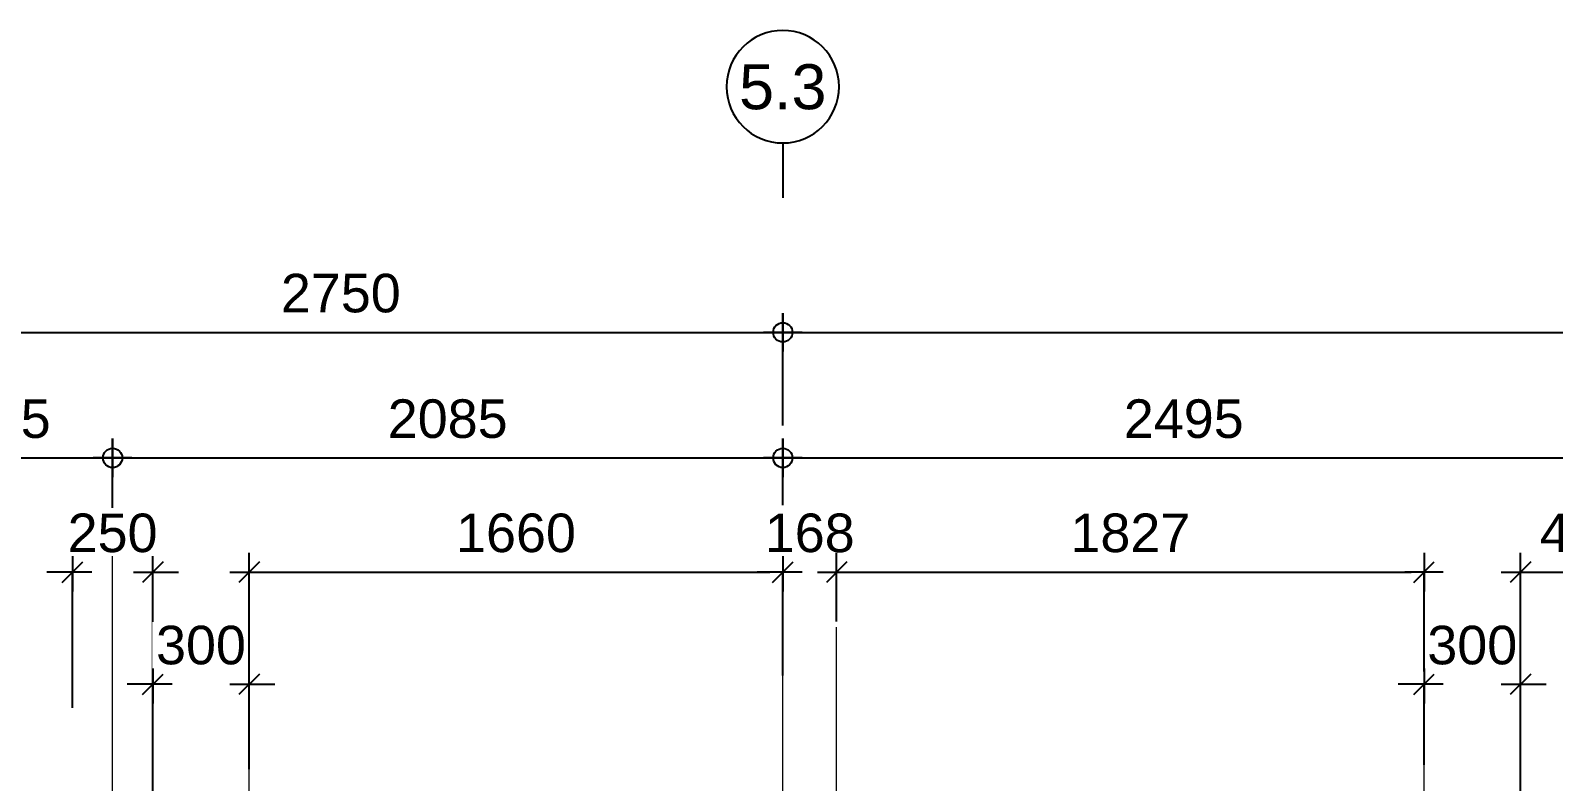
# Model space of a CAD drawing. Header units: millimetres. Extents: x 652937 to 1670132, y 1473552 to 2851037.
# Drawn here: x 663505.386 to 663510.124, y 1524568.49 to 1524570.826 of the extents above; entities that cross this region are included whole.
import ezdxf
from ezdxf.enums import TextEntityAlignment as Align

# ---------------------------------------------------------------- set-up
doc = ezdxf.new("R2010")
doc.units = ezdxf.units.MM
doc.linetypes.add('Grid Line', pattern=[22.225, 12.7, -3.175, 3.175, -3.175])
doc.linetypes.add('HIDDEN', pattern=[0.375, 0.25, -0.125])
doc.layers.add('S-DIM', color=7, linetype='Continuous')
doc.layers.add('Stan-Dim', color=7, linetype='Continuous')
doc.layers.add('Z-030-M_GRID', color=7, linetype='Continuous', lineweight=9)
doc.styles.add('Arial', font='arial.ttf')
doc.styles.add('CKST2', font='romans.shx', dxfattribs={"width": 0.8, "height": 4})
doc.dimstyles.new('Dim 40 - Cen', dxfattribs={"dimscale": 0.04, "dimtxt": 3, "dimasz": 1, "dimexe": 0, "dimexo": 1, "dimgap": 1.5, "dimtad": 1, "dimdec": 0, "dimlfac": 1000, "dimzin": 1, "dimdsep": 46, "dimtxsty": 'Arial', "dimblk": 'CEN1', "dimcen": 0.09, "dimclrd": 7, "dimclre": 7, "dimclrt": 7, "dimadec": 0, "dimazin": 0, "dimtfac": 1, "dimtdec": 0, "dimtix": 1, "dimtofl": 0, "dimtmove": 2, "dimatfit": 3, "dimfxl": 1, "dimtfill": 1, "dimtolj": 1, "dimtzin": 0, "dimarcsym": 1})
doc.dimstyles.new('Dim 40 - End', dxfattribs={"dimscale": 0.04, "dimtxt": 3, "dimasz": 1, "dimexe": 0, "dimexo": 2.5, "dimgap": 1.5, "dimtad": 1, "dimdec": 0, "dimlfac": 1000, "dimzin": 1, "dimdsep": 46, "dimtxsty": 'Arial', "dimblk": 'END', "dimcen": 0.09, "dimclrd": 7, "dimclre": 7, "dimclrt": 7, "dimadec": 0, "dimazin": 0, "dimtfac": 1, "dimtdec": 0, "dimtix": 1, "dimtofl": 0, "dimtmove": 2, "dimatfit": 3, "dimfxl": 1, "dimtfill": 1, "dimtfillclr": 256, "dimtolj": 1, "dimtzin": 0, "dimarcsym": 0})

# ---------------------------------------------------------------- blocks, each defined once
blk = doc.blocks.new('grid2')
at = {"layer": 'Stan-Dim', "color": 7}
blk.add_line((0, -4.87), (0, 0), dxfattribs=at)
blk.add_circle((0, -9.87), 5, dxfattribs=at)
at = {"layer": 'Stan-Dim', "color": 7, "style": 'CKST2', "width": 0.8}
blk.add_attdef('00', text='', height=4, dxfattribs=at).set_placement((0, -9.87), align=Align.MIDDLE_CENTER)
blk = doc.blocks.new('CEN1')
at = {"color": 7}
for p, q in [((0, 1.5), (0, -1.5)), ((1.5, 0), (-1.5, 0))]:
    blk.add_line(p, q, dxfattribs=at)
blk.add_circle((0, 0), 0.75, dxfattribs=at)
blk = doc.blocks.new('*D201')
at = {"layer": 'Defpoints', "color": 7, "transparency": 16777216}
for p in [(663507.7266, 1524569.8871), (663504.9766, 1524569.6435), (663507.7266, 1524569.6435)]:
    blk.add_point(p, dxfattribs=at)
at = {"layer": 'S-DIM', "color": 7, "lineweight": -2, "transparency": 16777216}
for p, q in [((663504.9766, 1524569.6835), (663504.9766, 1524569.8871)), ((663505.0166, 1524569.8871), (663507.6866, 1524569.8871)), ((663507.7266, 1524569.6835), (663507.7266, 1524569.8871))]:
    blk.add_line(p, q, dxfattribs=at)
at = {"layer": 'S-DIM', "color": 7, "lineweight": -2, "transparency": 16777216, "xscale": 0.04, "yscale": 0.04, "zscale": 0.04, "rotation": 180}
blk.add_blockref('CEN1', (663504.9766, 1524569.8871), dxfattribs=at)
at = {"layer": 'S-DIM', "color": 7, "lineweight": -2, "transparency": 16777216, "xscale": 0.04, "yscale": 0.04, "zscale": 0.04}
blk.add_blockref('CEN1', (663507.7266, 1524569.8871), dxfattribs=at)
at = {"layer": 'S-DIM', "color": 7, "transparency": 16777216, "insert": (663506.3516, 1524570.0084), "char_height": 0.12, "attachment_point": 5, "style": 'Arial', "bg_fill": 3, "box_fill_scale": 1.1, "bg_fill_color": 256, "bg_fill_true_color": 13158600, "bg_fill_transparency": 0}
blk.add_mtext('\\A1;2750', dxfattribs=at)
blk = doc.blocks.new('*D202')
at = {"layer": 'Defpoints', "color": 7, "transparency": 16777216}
for p in [(663515.8266, 1524569.8871), (663507.7266, 1524569.5573), (663515.8266, 1524569.5573)]:
    blk.add_point(p, dxfattribs=at)
at = {"layer": 'S-DIM', "color": 7, "lineweight": -2, "transparency": 16777216}
for p, q in [((663507.7266, 1524569.5973), (663507.7266, 1524569.8871)), ((663507.7666, 1524569.8871), (663515.7866, 1524569.8871)), ((663515.8266, 1524569.5973), (663515.8266, 1524569.8871))]:
    blk.add_line(p, q, dxfattribs=at)
at = {"layer": 'S-DIM', "color": 7, "lineweight": -2, "transparency": 16777216, "xscale": 0.04, "yscale": 0.04, "zscale": 0.04, "rotation": 180}
blk.add_blockref('CEN1', (663507.7266, 1524569.8871), dxfattribs=at)
at = {"layer": 'S-DIM', "color": 7, "lineweight": -2, "transparency": 16777216, "xscale": 0.04, "yscale": 0.04, "zscale": 0.04}
blk.add_blockref('CEN1', (663515.8266, 1524569.8871), dxfattribs=at)
at = {"layer": 'S-DIM', "color": 7, "transparency": 16777216, "insert": (663511.7766, 1524570.0084), "char_height": 0.12, "attachment_point": 5, "style": 'Arial', "bg_fill": 3, "box_fill_scale": 1.1, "bg_fill_color": 256, "bg_fill_true_color": 13158600, "bg_fill_transparency": 0}
blk.add_mtext('\\A1;8100', dxfattribs=at)
blk = doc.blocks.new('*D205')
at = {"layer": 'Defpoints', "color": 7, "transparency": 16777216}
for p in [(663505.6416, 1524569.4965), (663504.9766, 1524569.3014), (663505.6416, 1524569.3014)]:
    blk.add_point(p, dxfattribs=at)
at = {"layer": 'S-DIM', "color": 7, "lineweight": -2, "transparency": 16777216}
for p, q in [((663504.9766, 1524569.3414), (663504.9766, 1524569.4965)), ((663505.0166, 1524569.4965), (663505.6016, 1524569.4965)), ((663505.6416, 1524569.3414), (663505.6416, 1524569.4965))]:
    blk.add_line(p, q, dxfattribs=at)
at = {"layer": 'S-DIM', "color": 7, "lineweight": -2, "transparency": 16777216, "xscale": 0.04, "yscale": 0.04, "zscale": 0.04, "rotation": 180}
blk.add_blockref('CEN1', (663504.9766, 1524569.4965), dxfattribs=at)
at = {"layer": 'S-DIM', "color": 7, "lineweight": -2, "transparency": 16777216, "xscale": 0.04, "yscale": 0.04, "zscale": 0.04}
blk.add_blockref('CEN1', (663505.6416, 1524569.4965), dxfattribs=at)
at = {"layer": 'S-DIM', "color": 7, "transparency": 16777216, "insert": (663505.3091, 1524569.6178), "char_height": 0.12, "attachment_point": 5, "style": 'Arial', "bg_fill": 3, "box_fill_scale": 1.1, "bg_fill_color": 256, "bg_fill_true_color": 13158600, "bg_fill_transparency": 0}
blk.add_mtext('\\A1;665', dxfattribs=at)
blk = doc.blocks.new('*D206')
at = {"layer": 'Defpoints', "color": 7, "transparency": 16777216}
for p in [(663507.7266, 1524569.4965), (663505.6416, 1524569.3014), (663507.7266, 1524569.3099)]:
    blk.add_point(p, dxfattribs=at)
at = {"layer": 'S-DIM', "color": 7, "lineweight": -2, "transparency": 16777216}
for p, q in [((663505.6416, 1524569.3414), (663505.6416, 1524569.4965)), ((663505.6816, 1524569.4965), (663507.6866, 1524569.4965)), ((663507.7266, 1524569.3499), (663507.7266, 1524569.4965))]:
    blk.add_line(p, q, dxfattribs=at)
at = {"layer": 'S-DIM', "color": 7, "lineweight": -2, "transparency": 16777216, "xscale": 0.04, "yscale": 0.04, "zscale": 0.04, "rotation": 180}
blk.add_blockref('CEN1', (663505.6416, 1524569.4965), dxfattribs=at)
at = {"layer": 'S-DIM', "color": 7, "lineweight": -2, "transparency": 16777216, "xscale": 0.04, "yscale": 0.04, "zscale": 0.04}
blk.add_blockref('CEN1', (663507.7266, 1524569.4965), dxfattribs=at)
at = {"layer": 'S-DIM', "color": 7, "transparency": 16777216, "insert": (663506.6841, 1524569.6178), "char_height": 0.12, "attachment_point": 5, "style": 'Arial', "bg_fill": 3, "box_fill_scale": 1.1, "bg_fill_color": 256, "bg_fill_true_color": 13158600, "bg_fill_transparency": 0}
blk.add_mtext('\\A1;2085', dxfattribs=at)
blk = doc.blocks.new('*D207')
at = {"layer": 'Defpoints', "color": 7, "transparency": 16777216}
for p in [(663510.2216, 1524569.4965), (663507.7266, 1524569.3099), (663510.2216, 1524569.2589)]:
    blk.add_point(p, dxfattribs=at)
at = {"layer": 'S-DIM', "color": 7, "lineweight": -2, "transparency": 16777216}
for p, q in [((663507.7266, 1524569.3499), (663507.7266, 1524569.4965)), ((663507.7666, 1524569.4965), (663510.1816, 1524569.4965)), ((663510.2216, 1524569.2989), (663510.2216, 1524569.4965))]:
    blk.add_line(p, q, dxfattribs=at)
at = {"layer": 'S-DIM', "color": 7, "lineweight": -2, "transparency": 16777216, "xscale": 0.04, "yscale": 0.04, "zscale": 0.04, "rotation": 180}
blk.add_blockref('CEN1', (663507.7266, 1524569.4965), dxfattribs=at)
at = {"layer": 'S-DIM', "color": 7, "lineweight": -2, "transparency": 16777216, "xscale": 0.04, "yscale": 0.04, "zscale": 0.04}
blk.add_blockref('CEN1', (663510.2216, 1524569.4965), dxfattribs=at)
at = {"layer": 'S-DIM', "color": 7, "transparency": 16777216, "insert": (663508.9741, 1524569.6178), "char_height": 0.12, "attachment_point": 5, "style": 'Arial', "bg_fill": 3, "box_fill_scale": 1.1, "bg_fill_color": 256, "bg_fill_true_color": 13158600, "bg_fill_transparency": 0}
blk.add_mtext('\\A1;2495', dxfattribs=at)
blk = doc.blocks.new('END')
at = {"color": 7}
for p, q in [((0, 1.5), (0, -1.5)), ((1.5, 0), (-1.5, 0)), ((-0.8, -0.8), (0.8, 0.8))]:
    blk.add_line(p, q, dxfattribs=at)
blk = doc.blocks.new('*D281')
at = {"layer": 'Defpoints', "color": 7, "transparency": 16777216}
for p in [(663505.7666, 1524569.1413), (663505.5166, 1524568.6192), (663505.7666, 1524568.6192)]:
    blk.add_point(p, dxfattribs=at)
at = {"layer": 'S-DIM', "color": 7, "lineweight": -2, "transparency": 16777216}
for p, q in [((663505.4766, 1524569.1413), (663505.4366, 1524569.1413)), ((663505.5166, 1524568.7192), (663505.5166, 1524569.1413)), ((663505.7666, 1524568.7192), (663505.7666, 1524569.1413)), ((663505.8066, 1524569.1413), (663505.8466, 1524569.1413))]:
    blk.add_line(p, q, dxfattribs=at)
at = {"layer": 'S-DIM', "color": 7, "lineweight": -2, "transparency": 16777216, "xscale": 0.04, "yscale": 0.04, "zscale": 0.04}
blk.add_blockref('END', (663505.5166, 1524569.1413), dxfattribs=at)
at = {"layer": 'S-DIM', "color": 7, "lineweight": -2, "transparency": 16777216, "xscale": 0.04, "yscale": 0.04, "zscale": 0.04, "rotation": 180}
blk.add_blockref('END', (663505.7666, 1524569.1413), dxfattribs=at)
at = {"layer": 'S-DIM', "color": 7, "transparency": 16777216, "insert": (663505.6416, 1524569.2625), "char_height": 0.12, "attachment_point": 5, "style": 'Arial', "bg_fill": 3, "box_fill_scale": 1.1, "bg_fill_color": 256, "bg_fill_true_color": 13158600, "bg_fill_transparency": 0}
blk.add_mtext('\\A1;250', dxfattribs=at)
blk = doc.blocks.new('*D282')
at = {"layer": 'Defpoints', "color": 7, "transparency": 16777216}
for p in [(663506.0666, 1524568.7922), (663506.0666, 1524568.4285), (663505.7666, 1524568.2702)]:
    blk.add_point(p, dxfattribs=at)
at = {"layer": 'S-DIM', "color": 7, "lineweight": -2, "transparency": 16777216}
for p, q in [((663505.7266, 1524568.7922), (663505.6866, 1524568.7922)), ((663505.7666, 1524568.3702), (663505.7666, 1524568.7922)), ((663506.0666, 1524568.5285), (663506.0666, 1524568.7922)), ((663506.1066, 1524568.7922), (663506.1466, 1524568.7922))]:
    blk.add_line(p, q, dxfattribs=at)
at = {"layer": 'S-DIM', "color": 7, "lineweight": -2, "transparency": 16777216, "xscale": 0.04, "yscale": 0.04, "zscale": 0.04}
blk.add_blockref('END', (663505.7666, 1524568.7922), dxfattribs=at)
at = {"layer": 'S-DIM', "color": 7, "lineweight": -2, "transparency": 16777216, "xscale": 0.04, "yscale": 0.04, "zscale": 0.04, "rotation": 180}
blk.add_blockref('END', (663506.0666, 1524568.7922), dxfattribs=at)
at = {"layer": 'S-DIM', "color": 7, "transparency": 16777216, "insert": (663505.9166, 1524568.9135), "char_height": 0.12, "attachment_point": 5, "style": 'Arial', "bg_fill": 3, "box_fill_scale": 1.1, "bg_fill_color": 256, "bg_fill_true_color": 13158600, "bg_fill_transparency": 0}
blk.add_mtext('\\A1;300', dxfattribs=at)
blk = doc.blocks.new('*D283')
at = {"layer": 'Defpoints', "color": 7, "transparency": 16777216}
for p in [(663507.7266, 1524569.1413), (663507.7266, 1524568.7193), (663506.0666, 1524568.6604)]:
    blk.add_point(p, dxfattribs=at)
at = {"layer": 'S-DIM', "color": 7, "lineweight": -2, "transparency": 16777216}
for p, q in [((663506.0666, 1524568.7604), (663506.0666, 1524569.1413)), ((663506.1066, 1524569.1413), (663507.6866, 1524569.1413)), ((663507.7266, 1524568.8193), (663507.7266, 1524569.1413))]:
    blk.add_line(p, q, dxfattribs=at)
at = {"layer": 'S-DIM', "color": 7, "lineweight": -2, "transparency": 16777216, "xscale": 0.04, "yscale": 0.04, "zscale": 0.04, "rotation": 180}
blk.add_blockref('END', (663506.0666, 1524569.1413), dxfattribs=at)
at = {"layer": 'S-DIM', "color": 7, "lineweight": -2, "transparency": 16777216, "xscale": 0.04, "yscale": 0.04, "zscale": 0.04}
blk.add_blockref('END', (663507.7266, 1524569.1413), dxfattribs=at)
at = {"layer": 'S-DIM', "color": 7, "transparency": 16777216, "insert": (663506.8966, 1524569.2625), "char_height": 0.12, "attachment_point": 5, "style": 'Arial', "bg_fill": 3, "box_fill_scale": 1.1, "bg_fill_color": 256, "bg_fill_true_color": 13158600, "bg_fill_transparency": 0}
blk.add_mtext('\\A1;1660', dxfattribs=at)
blk = doc.blocks.new('*D284')
at = {"layer": 'Defpoints', "color": 7, "transparency": 16777216}
for p in [(663510.0216, 1524568.7922), (663509.7216, 1524568.4412), (663510.0216, 1524568.2702)]:
    blk.add_point(p, dxfattribs=at)
at = {"layer": 'S-DIM', "color": 7, "lineweight": -2, "transparency": 16777216}
for p, q in [((663509.6816, 1524568.7922), (663509.6416, 1524568.7922)), ((663509.7216, 1524568.5412), (663509.7216, 1524568.7922)), ((663510.0216, 1524568.3702), (663510.0216, 1524568.7922)), ((663510.0616, 1524568.7922), (663510.1016, 1524568.7922))]:
    blk.add_line(p, q, dxfattribs=at)
at = {"layer": 'S-DIM', "color": 7, "lineweight": -2, "transparency": 16777216, "xscale": 0.04, "yscale": 0.04, "zscale": 0.04}
blk.add_blockref('END', (663509.7216, 1524568.7922), dxfattribs=at)
at = {"layer": 'S-DIM', "color": 7, "lineweight": -2, "transparency": 16777216, "xscale": 0.04, "yscale": 0.04, "zscale": 0.04, "rotation": 180}
blk.add_blockref('END', (663510.0216, 1524568.7922), dxfattribs=at)
at = {"layer": 'S-DIM', "color": 7, "transparency": 16777216, "insert": (663509.8716, 1524568.9135), "char_height": 0.12, "attachment_point": 5, "style": 'Arial', "bg_fill": 3, "box_fill_scale": 1.1, "bg_fill_color": 256, "bg_fill_true_color": 13158600, "bg_fill_transparency": 0}
blk.add_mtext('\\A1;300', dxfattribs=at)
blk = doc.blocks.new('*D285')
at = {"layer": 'Defpoints', "color": 7, "transparency": 16777216}
for p in [(663510.4216, 1524569.1413), (663510.0216, 1524568.6192), (663510.4216, 1524568.6192)]:
    blk.add_point(p, dxfattribs=at)
at = {"layer": 'S-DIM', "color": 7, "lineweight": -2, "transparency": 16777216}
for p, q in [((663510.0216, 1524568.7192), (663510.0216, 1524569.1413)), ((663510.0616, 1524569.1413), (663510.3816, 1524569.1413)), ((663510.4216, 1524568.7192), (663510.4216, 1524569.1413))]:
    blk.add_line(p, q, dxfattribs=at)
at = {"layer": 'S-DIM', "color": 7, "lineweight": -2, "transparency": 16777216, "xscale": 0.04, "yscale": 0.04, "zscale": 0.04, "rotation": 180}
blk.add_blockref('END', (663510.0216, 1524569.1413), dxfattribs=at)
at = {"layer": 'S-DIM', "color": 7, "lineweight": -2, "transparency": 16777216, "xscale": 0.04, "yscale": 0.04, "zscale": 0.04}
blk.add_blockref('END', (663510.4216, 1524569.1413), dxfattribs=at)
at = {"layer": 'S-DIM', "color": 7, "transparency": 16777216, "insert": (663510.2216, 1524569.2625), "char_height": 0.12, "attachment_point": 5, "style": 'Arial', "bg_fill": 3, "box_fill_scale": 1.1, "bg_fill_color": 256, "bg_fill_true_color": 13158600, "bg_fill_transparency": 0}
blk.add_mtext('\\A1;400', dxfattribs=at)
blk = doc.blocks.new('*D4458')
at = {"layer": 'Defpoints', "color": 7, "transparency": 16777216}
for p in [(663507.8941, 1524569.1413), (663507.7266, 1524568.8874), (663507.8941, 1524568.8874)]:
    blk.add_point(p, dxfattribs=at)
at = {"layer": 'S-DIM', "color": 7, "lineweight": -2, "transparency": 16777216}
for p, q in [((663507.6866, 1524569.1413), (663507.6466, 1524569.1413)), ((663507.7266, 1524568.9874), (663507.7266, 1524569.1413)), ((663507.8941, 1524568.9874), (663507.8941, 1524569.1413)), ((663507.9341, 1524569.1413), (663507.9741, 1524569.1413))]:
    blk.add_line(p, q, dxfattribs=at)
at = {"layer": 'S-DIM', "color": 7, "lineweight": -2, "transparency": 16777216, "xscale": 0.04, "yscale": 0.04, "zscale": 0.04}
blk.add_blockref('END', (663507.7266, 1524569.1413), dxfattribs=at)
at = {"layer": 'S-DIM', "color": 7, "lineweight": -2, "transparency": 16777216, "xscale": 0.04, "yscale": 0.04, "zscale": 0.04, "rotation": 180}
blk.add_blockref('END', (663507.8941, 1524569.1413), dxfattribs=at)
at = {"layer": 'S-DIM', "color": 7, "transparency": 16777216, "insert": (663507.8104, 1524569.2625), "char_height": 0.12, "attachment_point": 5, "style": 'Arial', "bg_fill": 3, "box_fill_scale": 1.1, "bg_fill_color": 256, "bg_fill_true_color": 13158600, "bg_fill_transparency": 0}
blk.add_mtext('\\A1;168', dxfattribs=at)
blk = doc.blocks.new('*D4459')
at = {"layer": 'Defpoints', "color": 7, "transparency": 16777216}
for p in [(663509.7216, 1524569.1413), (663507.8941, 1524568.9115), (663509.7216, 1524568.7322)]:
    blk.add_point(p, dxfattribs=at)
at = {"layer": 'S-DIM', "color": 7, "lineweight": -2, "transparency": 16777216}
for p, q in [((663507.8941, 1524569.0115), (663507.8941, 1524569.1413)), ((663507.9341, 1524569.1413), (663509.6816, 1524569.1413)), ((663509.7216, 1524568.8322), (663509.7216, 1524569.1413))]:
    blk.add_line(p, q, dxfattribs=at)
at = {"layer": 'S-DIM', "color": 7, "lineweight": -2, "transparency": 16777216, "xscale": 0.04, "yscale": 0.04, "zscale": 0.04, "rotation": 180}
blk.add_blockref('END', (663507.8941, 1524569.1413), dxfattribs=at)
at = {"layer": 'S-DIM', "color": 7, "lineweight": -2, "transparency": 16777216, "xscale": 0.04, "yscale": 0.04, "zscale": 0.04}
blk.add_blockref('END', (663509.7216, 1524569.1413), dxfattribs=at)
at = {"layer": 'S-DIM', "color": 7, "transparency": 16777216, "insert": (663508.8079, 1524569.2625), "char_height": 0.12, "attachment_point": 5, "style": 'Arial', "bg_fill": 3, "box_fill_scale": 1.1, "bg_fill_color": 256, "bg_fill_true_color": 13158600, "bg_fill_transparency": 0}
blk.add_mtext('\\A1;1827', dxfattribs=at)

msp = doc.modelspace()

# ---------------------------------------------------------------- linework, layer by layer
at = {"layer": 'Z-030-M_GRID', "color": 7, "linetype": 'Grid Line', "ltscale": 0.5}
msp.add_line((663507.7266, 1524548.5416), (663507.7266, 1524570.3058), dxfattribs=at)
at = {"layer": 'Z-030-M_GRID', "color": 7, "linetype": 'Grid Line'}
msp.add_line((663505.6416, 1524556.6001), (663505.6416, 1524569.5174), dxfattribs=at)
at = {"layer": 'Z-030-M_GRID', "color": 7, "linetype": 'HIDDEN', "ltscale": 10}
for p, q in [((663506.0666, 1524567.3881), (663506.0666, 1524568.9702)), ((663507.8941, 1524567.3881), (663507.8941, 1524568.9702)), ((663509.7216, 1524567.3881), (663509.7216, 1524568.9702))]:
    msp.add_line(p, q, dxfattribs=at)

# ---------------------------------------------------------------- block references
at = {"color": 7}
ref = msp.add_blockref('grid2', (663507.7266, 1524570.3058), dxfattribs=dict(at, xscale=-0.035, yscale=0.035, zscale=0.035, rotation=180))
ref.add_attrib('00', '5.3', dxfattribs={"layer": 'Stan-Dim', "color": 7, "height": 0.14, "style": 'Arial'}).set_placement((663507.7266, 1524570.6512), align=Align.MIDDLE)

# ---------------------------------------------------------------- next in the draw order: dimensions: what is measured, and where the dimension line sits
at = {"layer": 'S-DIM', "color": 7}
for base, p1, p2, dimstyle, picture, middle in [((663507.7266, 1524569.8871), (663504.9766, 1524569.6435), (663507.7266, 1524569.6435), 'Dim 40 - Cen', '*D201', (663506.3516, 1524570.0084)), ((663510.0216, 1524568.7922), (663509.7216, 1524568.4412), (663510.0216, 1524568.2702), 'Dim 40 - End', '*D284', (663509.8716, 1524568.9135))]:
    dim = msp.add_linear_dim(base=base, p1=p1, p2=p2, dimstyle=dimstyle, override={"dimclrd": 7, "dimclre": 7, "dimclrt": 7}, dxfattribs=at)
    dim.commit()
    dim.dimension.update_dxf_attribs({"geometry": picture, "text_midpoint": middle})

# ---------------------------------------------------------------- next in the draw order: dimensions: what is measured, and where the dimension line sits
for base, p1, p2, picture, middle in [((663515.8266, 1524569.8871), (663507.7266, 1524569.5573), (663515.8266, 1524569.5573), '*D202', (663511.7766, 1524570.0084)), ((663505.6416, 1524569.4965), (663504.9766, 1524569.3014), (663505.6416, 1524569.3014), '*D205', (663505.3091, 1524569.6178))]:
    dim = msp.add_linear_dim(base=base, p1=p1, p2=p2, dimstyle='Dim 40 - Cen', override={"dimclrd": 7, "dimclre": 7, "dimclrt": 7}, dxfattribs=at)
    dim.commit()
    dim.dimension.update_dxf_attribs({"geometry": picture, "text_midpoint": middle})

# ---------------------------------------------------------------- next in the draw order: dimensions: what is measured, and where the dimension line sits
dim = msp.add_linear_dim(base=(663507.7266, 1524569.4965), p1=(663505.6416, 1524569.3014), p2=(663507.7266, 1524569.3099), dimstyle='Dim 40 - Cen', override={"dimclrd": 7, "dimclre": 7, "dimclrt": 7}, dxfattribs=at)
dim.commit()
dim.dimension.update_dxf_attribs({"geometry": '*D206', "text_midpoint": (663506.6841, 1524569.6178)})

# ---------------------------------------------------------------- next in the draw order: dimensions: what is measured, and where the dimension line sits
for base, p1, p2, dimstyle, picture, middle in [((663510.2216, 1524569.4965), (663507.7266, 1524569.3099), (663510.2216, 1524569.2589), 'Dim 40 - Cen', '*D207', (663508.9741, 1524569.6178)), ((663505.7666, 1524569.1413), (663505.5166, 1524568.6192), (663505.7666, 1524568.6192), 'Dim 40 - End', '*D281', (663505.6416, 1524569.2625))]:
    dim = msp.add_linear_dim(base=base, p1=p1, p2=p2, dimstyle=dimstyle, override={"dimclrd": 7, "dimclre": 7, "dimclrt": 7}, dxfattribs=at)
    dim.commit()
    dim.dimension.update_dxf_attribs({"geometry": picture, "text_midpoint": middle})

# ---------------------------------------------------------------- next in the draw order: dimensions: what is measured, and where the dimension line sits
for base, p1, p2, picture, middle in [((663510.4216, 1524569.1413), (663510.0216, 1524568.6192), (663510.4216, 1524568.6192), '*D285', (663510.2216, 1524569.2625)), ((663506.0666, 1524568.7922), (663505.7666, 1524568.2702), (663506.0666, 1524568.4285), '*D282', (663505.9166, 1524568.9135))]:
    dim = msp.add_linear_dim(base=base, p1=p1, p2=p2, dimstyle='Dim 40 - End', override={"dimclrd": 7, "dimclre": 7, "dimclrt": 7}, dxfattribs=at)
    dim.commit()
    dim.dimension.update_dxf_attribs({"geometry": picture, "text_midpoint": middle})

# ---------------------------------------------------------------- next in the draw order: dimensions: what is measured, and where the dimension line sits
dim = msp.add_linear_dim(base=(663507.7266, 1524569.1413), p1=(663506.0666, 1524568.6604), p2=(663507.7266, 1524568.7193), dimstyle='Dim 40 - End', override={"dimclrd": 7, "dimclre": 7, "dimclrt": 7}, dxfattribs=at)
dim.commit()
dim.dimension.update_dxf_attribs({"geometry": '*D283', "text_midpoint": (663506.8966, 1524569.2625)})

# ---------------------------------------------------------------- next in the draw order: dimensions: what is measured, and where the dimension line sits
dim = msp.add_linear_dim(base=(663507.89414, 1524569.14126), p1=(663507.72662, 1524568.88743), p2=(663507.89414, 1524568.88743), dimstyle='Dim 40 - End', override={"dimclrd": 7, "dimclre": 7, "dimclrt": 7}, dxfattribs=at)
dim.commit()
dim.dimension.update_dxf_attribs({"geometry": '*D4458', "text_midpoint": (663507.81038, 1524569.26252)})

# ---------------------------------------------------------------- next in the draw order: dimensions: what is measured, and where the dimension line sits
dim = msp.add_linear_dim(base=(663509.72162, 1524569.14126), p1=(663507.89414, 1524568.91154), p2=(663509.72162, 1524568.73223), dimstyle='Dim 40 - End', override={"dimclrd": 7, "dimclre": 7, "dimclrt": 7}, dxfattribs=at)
dim.commit()
dim.dimension.update_dxf_attribs({"geometry": '*D4459', "text_midpoint": (663508.80788, 1524569.26252)})

doc.saveas('drawing.dxf')
